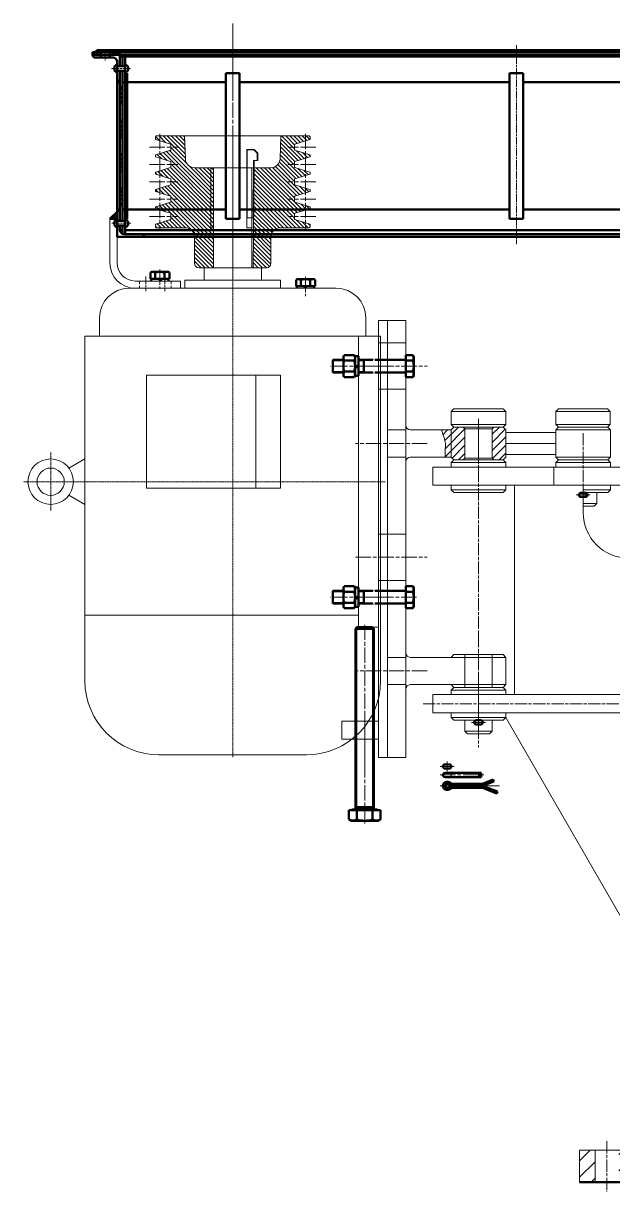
# Model space of a CAD drawing. Header units: millimetres. Extents: x 17368 to 100025, y -24769 to 12950.
# Drawn here: x 52842 to 53490, y -1717 to -434 of the extents above; entities that cross this region are included whole.
import ezdxf

# ---------------------------------------------------------------- set-up
doc = ezdxf.new("R2010")
doc.units = ezdxf.units.MM
doc.header["$LTSCALE"] = 2.8
for name, pattern in [('ACAD_ISO05W100', [36, 24, -3, 0, -3, 0, -3, 0, -3]), ('AM_ISO08W050', [18, 12, -1.5, 3, -1.5]), ('AM_ISO08W050x2', [9, 6, -0.75, 1.5, -0.75]), ('CENTER', [2, 1.25, -0.25, 0.25, -0.25]), ('YSYWPCG_CENTER', [0.7, 0.5, -0.1, 0, -0.1]), ('YSYWPCG_HIDDEN', [0.375, 0.25, -0.125])]:
    doc.linetypes.add(name, pattern=pattern)
doc.layers.get('0').update_dxf_attribs({"lineweight": 50})
for name, color, linetype, lineweight in [('AM_0N', 7, 'Continuous', 50), ('AM_4', 3, 'Continuous', 15), ('AM_4N', 3, 'Continuous', 15), ('AM_7N', 4, 'AM_ISO08W050', 15), ('bhatch', 5, 'Continuous', 15), ('center', 1, 'CENTER', 15), ('dim', 7, 'Continuous', 15), ('YSYWPCG_CENTER', 4, 'YSYWPCG_CENTER', 15), ('YSYWPCG_HIDDEN', 3, 'YSYWPCG_HIDDEN', 15), ('图层1', 7, 'ACAD_ISO05W100', 15), ('图层5', 3, 'Continuous', 15), ('细实线', 5, 'Continuous', 15)]:
    doc.layers.add(name, color=color, linetype=linetype, lineweight=lineweight)

# ---------------------------------------------------------------- blocks, each defined once
blk = doc.blocks.new('A$C11744DDC')
at = {"color": 7}
for start, end in [(66.9261, 113.0739), (246.9261, 293.0739)]:
    blk.add_arc((0, -5.5), 2.5, start, end, dxfattribs=at)
at = {"layer": 'AM_0N', "extrusion": (0, 1, 0)}
for p, q in [((-2.3, -3.2), (2.3, -3.2)), ((-2.3, -7.8), (2.3, -7.8))]:
    blk.add_line(p, q, dxfattribs=at)
at = {"layer": 'AM_0N'}
for centre, start, end in [((-2.3, -5.5), 90, 270), ((2.3, -5.5), 270, 90)]:
    blk.add_arc(centre, 2.3, start, end, dxfattribs=at)
at = {"layer": 'AM_7N', "linetype": 'AM_ISO08W050x2', "extrusion": (0, 1, 0)}
blk.add_line((-7.6, -5.5), (7.6, -5.5), dxfattribs=at)
blk = doc.blocks.new('A$C557F1B5E')
at = {"layer": 'dim'}
h = blk.add_hatch(dxfattribs=at)
h.set_pattern_fill('ANSI31', color=256, scale=4, style=0)
h.set_pattern_definition([(45, (-59998.37, 8038.19), (-8.980256, 8.980256), [])])
h.paths.add_polyline_path([(-365, 0), (-348, 0), (-348, 35), (-365, 35)])
h.paths.add_polyline_path([(-265, 0), (-265, 35), (-322, 35), (-322, 0), (-295.5, 0)])
h.paths.add_polyline_path([(265, 35), (265, 0), (322, 0), (322, 35)])
h.paths.add_polyline_path([(365, 35), (348, 35), (348, 0), (365, 0)])
at = {"color": 7}
for p, q in [((-526, 785.5), (-266, 785.5)), ((-526, 785.5), (-526, 765.5)), ((-506, 790.5), (-503, 793.5)), ((-506, 790.5), (-446, 790.5)), ((-506, 790.5), (-506, 785.5)), ((-503, 793.5), (-449, 793.5)), ((-449, 793.5), (-446, 790.5)), ((-446, 790.5), (-446, 785.5)), ((-393.1, 785.5), (-393.1, 765.5)), ((-391, 790.5), (-388, 793.5)), ((-391, 790.5), (-331, 790.5)), ((-391, 790.5), (-391, 785.5)), ((-388, 793.5), (-334.4, 793.5)), ((-388, 793.5), (-334, 793.5)), ((-334, 793.5), (-331, 790.5)), ((-331, 790.5), (-331, 785.5)), ((-526, 765.5), (-266, 765.5)), ((-506, 765.5), (-506, 760.5)), ((-506, 760.5), (-446, 760.5)), ((-506, 760.5), (-503, 757.5)), ((-503, 757.5), (-449, 757.5)), ((-446, 760.5), (-449, 757.5)), ((-446, 765.5), (-446, 760.5)), ((-436.4, 765.5), (-436.4, 535.5)), ((-361, 765.5), (-361, 735.5)), ((-361, 760.5), (-331, 760.5)), ((-361, 757.5), (-334, 757.5)), ((-334, 757.5), (-331, 760.5)), ((-331, 760.5), (-331, 765.5)), ((-506, 540.5), (-503, 543.5)), ((-506, 540.5), (-446, 540.5)), ((-506, 540.5), (-506, 535.5)), ((-503, 543.5), (-449.4, 543.5)), ((-503, 543.5), (-449, 543.5)), ((-449, 543.5), (-446, 540.5)), ((-446, 540.5), (-446, 535.5)), ((-526, 535.5), (-526, 515.5)), ((-506, 515.5), (-506, 510.5)), ((-446, 515.5), (-446, 510.5)), ((-506, 510.5), (-446, 510.5)), ((-506, 510.5), (-503, 507.5)), ((-503, 507.5), (-449, 507.5)), ((-491, 507.5), (-491, 495.5)), ((-461, 507.5), (-461, 495.5)), ((-446, 510.5), (-449, 507.5)), ((-491, 495.5), (-461, 495.5)), ((-491, 495.5), (-488, 492.5)), ((-488, 492.5), (-464, 492.5)), ((-464, 492.5), (-461, 495.5))]:
    blk.add_line(p, q, dxfattribs=at)
for p, q in [((-526, 535.5), (-226.7, 535.5)), ((-526, 515.5), (-229.5, 515.5)), ((-445.8, 510.5), (-271.5, 207.5)), ((-365, 35), (-365, 0)), ((-365, 35), (365, 35)), ((-348, 35), (-348, 0))]:
    blk.add_line(p, q)
for centre, radius, start, end in [((-311, 735.5), 50, 180, 270), ((-476, 505), 2.5, 66.9261, 113.0739), ((-476, 505), 2.5, 246.9261, 293.0739)]:
    blk.add_arc(centre, radius, start, end, dxfattribs=at)
at = {"layer": 'AM_0N', "extrusion": (0, 1, 0)}
for p, q in [((-478.3, 507.3), (-473.7, 507.3)), ((-478.3, 502.7), (-473.7, 502.7)), ((-365, 0), (365, 0))]:
    blk.add_line(p, q, dxfattribs=at)
at = {"layer": 'AM_0N'}
for centre, start, end in [((-478.3, 505), 90, 270), ((-473.7, 505), 270, 90)]:
    blk.add_arc(centre, 2.3, start, end, dxfattribs=at)
at = {"layer": 'AM_7N', "linetype": 'AM_ISO08W050x2', "lineweight": 18, "ltscale": 0.8}
for p, q in [((-476, 822.8), (-476, 477.5)), ((-361, 822.8), (-361, 735.5)), ((-536.9, 525.5), (-202.5, 525.5)), ((-335, 44.9), (-335, -10.6))]:
    blk.add_line(p, q, dxfattribs=at)
at = {"layer": 'AM_7N', "linetype": 'AM_ISO08W050x2', "extrusion": (0, 1, 0)}
blk.add_line((-483.6, 505), (-468.4, 505), dxfattribs=at)
at = {"layer": 'AM_7N', "linetype": 'AM_ISO08W050x2', "extrusion": (1, 0, 0)}
blk.add_line((-476, 510.3), (-476, 499.7), dxfattribs=at)
at = {"layer": '细实线'}
blk.add_blockref('A$C11744DDC', (-361, 760.5), dxfattribs=at)
blk = doc.blocks.new('A$C42A73AC7')
for p, q in [((-25, 162.5), (-14.9, 179.9)), ((25, 162.5), (14.9, 179.9)), ((-160, 162.5), (218.8, 162.5)), ((-160, 162.5), (-160, -162.5)), ((146.8, 162.5), (146.8, -138)), ((-160, 146.2), (-180, 146.2)), ((-212.5, 113.8), (-212.5, -113.8)), ((7.2, 94.9), (-117.2, 94.9)), ((-117.2, 94.9), (-117.2, -52.5)), ((7.2, -52.5), (7.2, 94.9)), ((300, 81.2), (300, -81.2)), ((-221.5, 52.5), (-221.5, -52.5)), ((-212.5, 52.5), (-221.5, 52.5)), ((-235, 31.5), (-235, -31.5)), ((-221.5, 31.5), (-235, 31.5)), ((-345, 24), (-279, 24)), ((-345, 24), (-345, -21)), ((-235, 21), (-345, 21)), ((-279, 24), (-279, 21)), ((-345, -21), (-235, -21)), ((7.2, -25.4), (-117.2, -25.4)), ((-235, -31.5), (-221.5, -31.5)), ((-221.5, -52.5), (-212.5, -52.5)), ((-117.2, -52.5), (7.2, -52.5)), ((160, -138), (-160, -138)), ((160, -160), (160, -138)), ((-180, -146.2), (-160, -146.2)), ((-160, -160), (160, -160)), ((218.8, -162.5), (-160, -162.5))]:
    blk.add_line(p, q)
for radius in [25, 15]:
    blk.add_circle((0, 200), radius)
for centre, radius, start, end in [((218.8, 81.2), 81.2, 0, 90), ((-180, 113.8), 32.5, 90, 180), ((218.8, -81.2), 81.2, 270, 0), ((-180, -113.8), 32.5, 180, 270)]:
    blk.add_arc(centre, radius, start, end)
at = {"layer": 'YSYWPCG_CENTER'}
for p, q in [((0, -167.5), (0, 230)), ((-32.2, 200), (32.2, 200)), ((-348, 0), (303, 0)), ((-127, -163), (-127, -135)), ((127, -163), (127, -135))]:
    blk.add_line(p, q, dxfattribs=at)
at = {"layer": 'YSYWPCG_HIDDEN', "color": 6, "ltscale": 5}
for p, q in [((-134.5, -160), (-134.5, -138)), ((-119.5, -160), (-119.5, -138)), ((119.5, -160), (119.5, -138)), ((134.5, -160), (134.5, -138))]:
    blk.add_line(p, q, dxfattribs=at)
blk = doc.blocks.new('A$C1BBC2760')
at = {"layer": 'AM_0N', "extrusion": (0, 1, 0)}
for p, q in [((3.6, 10.8), (0, 10.8)), ((0, -10.6), (3.6, -10.6))]:
    blk.add_line(p, q, dxfattribs=at)
at = {"layer": 'AM_0N', "extrusion": (1, 0, 0)}
for p, q in [((0, 10.8), (0, -0.3)), ((3.6, 10.8), (3.6, 0.8)), ((0, -1.8), (0, -10.6)), ((3.6, -0.6), (3.6, -10.6))]:
    blk.add_line(p, q, dxfattribs=at)
at = {"layer": 'AM_0N', "extrusion": (0.309017, -0.951057, 0)}
for p, q in [((3.6, 0.8), (0, -0.3)), ((3.6, -0.6), (0, -1.8))]:
    blk.add_line(p, q, dxfattribs=at)
blk = doc.blocks.new('A$C476D4F87')
at = {"layer": 'AM_0N', "extrusion": (0.866025, -0.5, 0)}
for p, q in [((0.9, 12.1), (0, 10.5)), ((11.9, -12.1), (12.8, -10.5))]:
    blk.add_line(p, q, dxfattribs=at)
at = {"layer": 'AM_0N', "extrusion": (1, 0, 0)}
for p, q in [((0, 10.5), (0, -10.5)), ((12.8, 10.5), (12.8, -10.5))]:
    blk.add_line(p, q, dxfattribs=at)
at = {"layer": 'AM_0N', "extrusion": (0, 1, 0)}
for p, q in [((0.9, 12.1), (11.9, 12.1)), ((0.9, 6.1), (11.9, 6.1)), ((0.9, -6.1), (11.9, -6.1)), ((0.9, -12.1), (11.9, -12.1))]:
    blk.add_line(p, q, dxfattribs=at)
at = {"layer": 'AM_0N', "extrusion": (0.866025, 0.5, 0)}
for p, q in [((11.9, 12.1), (12.8, 10.5)), ((0.9, -12.1), (0, -10.5))]:
    blk.add_line(p, q, dxfattribs=at)
at = {"layer": 'AM_0N'}
for centre, radius, start, end in [((5.4, 9.1), 5.36, 154.4385, 214.4385), ((20, 0), 20, 162.383, 197.617), ((7.4, 9.1), 5.36, 325.5615, 25.5615), ((-7.2, 0), 20, 342.383, 17.617), ((5.4, -9.1), 5.36, 145.5615, 205.5615), ((7.4, -9.1), 5.36, 334.4385, 34.4385)]:
    blk.add_arc(centre, radius, start, end, dxfattribs=at)
blk = doc.blocks.new('A$C2BE16891')
at = {"layer": 'AM_0N', "extrusion": (0.866025, -0.5, 0)}
blk.add_line((-11.2, 17.3), (-12.5, 15), dxfattribs=at)
at = {"layer": 'AM_0N', "extrusion": (1, 0, 0)}
for p, q in [((-12.5, 15), (-12.5, -15)), ((-0.8, 14.1), (-0.8, 17.3)), ((-0.8, -14.1), (-0.8, 14.1)), ((0, 14.1), (0, 10)), ((0, 10), (0, -10)), ((2.5, -10), (2.5, 10)), ((198.5, -10), (198.5, 10)), ((200, -8.5), (200, 8.5)), ((0, -10), (0, -14.1)), ((-0.8, -17.3), (-0.8, -14.1))]:
    blk.add_line(p, q, dxfattribs=at)
at = {"layer": 'AM_0N', "extrusion": (0, 1, 0)}
for p, q in [((-11.2, 17.3), (-0.8, 17.3)), ((-0.8, 14.1), (0, 14.1)), ((-11.2, 8.7), (-0.8, 8.7)), ((2.5, 10), (0, 10)), ((2.5, 10), (198.5, 10)), ((-11.2, -8.7), (-0.8, -8.7)), ((2.5, -10), (0, -10)), ((2.5, -10), (198.5, -10)), ((-11.2, -17.3), (-0.8, -17.3)), ((-0.8, -14.1), (0, -14.1))]:
    blk.add_line(p, q, dxfattribs=at)
at = {"layer": 'AM_0N', "extrusion": (0.707107, 0.707107, 0)}
blk.add_line((198.5, 10), (200, 8.5), dxfattribs=at)
at = {"layer": 'AM_0N', "extrusion": (0.707107, -0.707107, 0)}
blk.add_line((200, -8.5), (198.5, -10), dxfattribs=at)
at = {"layer": 'AM_0N', "extrusion": (0.866025, 0.5, 0)}
blk.add_line((-11.2, -17.3), (-12.5, -15), dxfattribs=at)
at = {"layer": 'AM_0N'}
for centre, radius, start, end in [((-4.8, 13), 7.66, 154.4469, 214.4469), ((16.1, 0), 28.6, 162.3875, 197.6125), ((-4.8, -13), 7.66, 145.5531, 205.5531)]:
    blk.add_arc(centre, radius, start, end, dxfattribs=at)
at = {"layer": 'AM_4N', "extrusion": (-0.522901, -0.852394, 0)}
blk.add_line((2.5, 8.5), (0, 10), dxfattribs=at)
at = {"layer": 'AM_4N', "extrusion": (0, 1, 0)}
for p, q in [((2.5, 8.5), (200, 8.5)), ((2.5, -8.5), (200, -8.5))]:
    blk.add_line(p, q, dxfattribs=at)
at = {"layer": 'AM_4N', "extrusion": (0.522901, -0.852394, 0)}
blk.add_line((2.5, -8.5), (0, -10), dxfattribs=at)
at = {"layer": 'AM_7N', "linetype": 'AM_ISO08W050x2', "extrusion": (0, 1, 0)}
blk.add_line((-15.5, 0), (203, 0), dxfattribs=at)
blk = doc.blocks.new('A$C03D53F48')
at = {"layer": 'bhatch'}
h = blk.add_hatch(dxfattribs=at)
h.set_pattern_fill('ANSI31', color=256, style=0)
h.set_pattern_definition([(45, (-34349.955, 891.43), (-2.24506403, 2.24506403), [])])
h.paths.add_polyline_path([(-139.5, 80), (-140.9, 84.6, 0.329751), (-141.4, 85), (-144, 85), (-145, 84), (-145, 80)])
h.paths.add_polyline_path([(-125.5, 80), (-120.5, 80), (-121.9, 84.6, 0.329751), (-122.4, 85), (-123.6, 85, 0.329751), (-124.1, 84.6)])
h.paths.add_polyline_path([(-106.5, 80), (-101.5, 80), (-102.9, 84.6, 0.329751), (-103.4, 85), (-104.6, 85, 0.329751), (-105.1, 84.6)])
h.paths.add_polyline_path([(-87.5, 80), (-82.5, 80), (-83.9, 84.6, 0.329751), (-84.4, 85), (-85.6, 85, 0.329751), (-86.1, 84.6)])
h.paths.add_polyline_path([(-64.9, 84.6, 0.329751), (-65.4, 85), (-66.6, 85, 0.329751), (-67.1, 84.6), (-68.5, 80), (-63.5, 80)])
h.paths.add_polyline_path([(-44, 80), (-44, 84), (-45, 85), (-47.6, 85, 0.329751), (-48.1, 84.6), (-49.5, 80)])
h.paths.add_polyline_path([(-44, 80), (-49.5, 80), (-53.1, 68.4, -0.329751), (-53.5, 68), (-59.5, 68, -0.329751), (-59.9, 68.4), (-63.5, 80), (-68.5, 80), (-72.1, 68.4, -0.329751), (-72.5, 68), (-78.5, 68, -0.329751), (-78.9, 68.4), (-82.5, 80), (-87.5, 80), (-91.2, 68), (-97.8, 68), (-101.5, 80), (-106.5, 80), (-110.1, 68.4, -0.329751), (-110.5, 68), (-116.5, 68, -0.329751), (-116.9, 68.4), (-120.5, 80), (-125.5, 80), (-129.1, 68.4, -0.329751), (-129.5, 68), (-135.5, 68, -0.329751), (-135.9, 68.4), (-139.5, 80), (-145, 80), (-145, 53), (-119.6, 52, -0.402552), (-110, 42), (-110, 23.4), (0, 22.3), (0, 37, 0.414214), (-5, 42), (-34, 42, -0.414214), (-44, 52)])
h.paths.add_polyline_path([(-110, -21), (-110, -42, -0.402552), (-119.6, -52), (-145, -53), (-145, -80), (-139.5, -80), (-135.9, -68.4, -0.329751), (-135.5, -68), (-129.5, -68, -0.329751), (-129.1, -68.4), (-125.5, -80), (-120.5, -80), (-116.9, -68.4, -0.329751), (-116.5, -68), (-110.5, -68, -0.329751), (-110.1, -68.4), (-106.5, -80), (-101.5, -80), (-97.9, -68.4, -0.329751), (-97.5, -68), (-91.5, -68, -0.329751), (-91.1, -68.4), (-87.5, -80), (-82.5, -80), (-78.9, -68.4, -0.329751), (-78.5, -68), (-72.5, -68, -0.329751), (-72.1, -68.4), (-68.5, -80), (-63.5, -80), (-59.9, -68.4, -0.329751), (-59.5, -68), (-53.5, -68, -0.329751), (-53.1, -68.4), (-49.5, -80), (-44, -80), (-44, -52, -0.414214), (-34, -42), (-5, -42, 0.414214), (0, -37), (0, -21)])
h.paths.add_polyline_path([(-68.5, -80), (-67.1, -84.6, 0.329751), (-66.6, -85), (-65.4, -85, 0.329751), (-64.9, -84.6), (-63.5, -80)])
h.paths.add_polyline_path([(-49.5, -80), (-48.1, -84.6, 0.329751), (-47.6, -85), (-45, -85), (-44, -84), (-44, -80)])
h.paths.add_polyline_path([(-87.5, -80), (-86.1, -84.6, 0.329751), (-85.6, -85), (-84.4, -85, 0.329751), (-83.9, -84.6), (-82.5, -80)])
h.paths.add_polyline_path([(-106.5, -80), (-105.1, -84.6, 0.329751), (-104.6, -85), (-103.4, -85, 0.329751), (-102.9, -84.6), (-101.5, -80)])
h.paths.add_polyline_path([(-124.1, -84.6, 0.329751), (-123.6, -85), (-122.4, -85, 0.329751), (-121.9, -84.6), (-120.5, -80), (-125.5, -80)])
h.paths.add_polyline_path([(-145, -80), (-145, -84), (-144, -85), (-141.4, -85, 0.329751), (-140.9, -84.6), (-139.5, -80)])
for p, q in [((-144, 85), (-145, 84)), ((-145, 84), (-145, -84)), ((-144, 85), (-141.4, 85)), ((-135.9, 68.4), (-140.9, 84.6)), ((-129.1, 68.4), (-124.1, 84.6)), ((-123.6, 85), (-122.4, 85)), ((-116.9, 68.4), (-121.9, 84.6)), ((-110.1, 68.4), (-105.1, 84.6)), ((-104.6, 85), (-103.4, 85)), ((-97.8, 68), (-102.9, 84.6)), ((-91.2, 68), (-86.1, 84.6)), ((-85.6, 85), (-84.4, 85)), ((-78.9, 68.4), (-83.9, 84.6)), ((-72.1, 68.4), (-67.1, 84.6)), ((-66.6, 85), (-65.4, 85)), ((-59.9, 68.4), (-64.9, 84.6)), ((-53.1, 68.4), (-48.1, 84.6)), ((-47.6, 85), (-45, 85)), ((-45, 85), (-44, 84)), ((-44, 84), (-44, 52)), ((-135.5, 68), (-129.5, 68)), ((-116.5, 68), (-110.5, 68)), ((-97.8, 68), (-91.2, 68)), ((-78.5, 68), (-72.5, 68)), ((-59.5, 68), (-53.5, 68)), ((-119.6, 52), (-145, 53)), ((-110, 42), (-110, -42)), ((-34, 42), (-5, 42)), ((0, 37), (0, -37)), ((0, 22.3), (-110, 23.4)), ((-110, 21), (0, 21)), ((-110, -21), (0, -21)), ((-34, -42), (-5, -42)), ((-119.6, -52), (-145, -53)), ((-44, -52), (-44, -84)), ((-135.9, -68.4), (-140.9, -84.6)), ((-135.5, -68), (-129.5, -68)), ((-129.1, -68.4), (-124.1, -84.6)), ((-116.9, -68.4), (-121.9, -84.6)), ((-116.5, -68), (-110.5, -68)), ((-110.1, -68.4), (-105.1, -84.6)), ((-97.9, -68.4), (-102.9, -84.6)), ((-97.5, -68), (-91.5, -68)), ((-91.1, -68.4), (-86.1, -84.6)), ((-78.9, -68.4), (-83.9, -84.6)), ((-78.5, -68), (-72.5, -68)), ((-72.1, -68.4), (-67.1, -84.6)), ((-59.9, -68.4), (-64.9, -84.6)), ((-59.5, -68), (-53.5, -68)), ((-53.1, -68.4), (-48.1, -84.6)), ((-145, -84), (-144, -85)), ((-144, -85), (-141.4, -85)), ((-123.6, -85), (-122.4, -85)), ((-104.6, -85), (-103.4, -85)), ((-85.6, -85), (-84.4, -85)), ((-66.6, -85), (-65.4, -85)), ((-47.6, -85), (-45, -85)), ((-44, -84), (-45, -85))]:
    blk.add_line(p, q)
for centre, radius, start, end in [((-141.4, 84.5), 0.5, 17, 90), ((-123.6, 84.5), 0.5, 90, 163), ((-122.4, 84.5), 0.5, 17, 90), ((-104.6, 84.5), 0.5, 90, 163), ((-103.4, 84.5), 0.5, 17, 90), ((-85.6, 84.5), 0.5, 90, 163), ((-84.4, 84.5), 0.5, 17, 90), ((-66.6, 84.5), 0.5, 90, 163), ((-65.4, 84.5), 0.5, 17, 90), ((-47.6, 84.5), 0.5, 90, 163), ((-135.5, 68.5), 0.5, 197, 270), ((-129.5, 68.5), 0.5, 270, 343), ((-116.5, 68.5), 0.5, 197, 270), ((-110.5, 68.5), 0.5, 270, 343), ((-78.5, 68.5), 0.5, 197, 270), ((-72.5, 68.5), 0.5, 270, 343), ((-59.5, 68.5), 0.5, 197, 270), ((-53.5, 68.5), 0.5, 270, 343), ((-120, 42), 10, 0, 87.7094), ((-34, 52), 10, 180, 270), ((-5, 37), 5, 0, 90), ((-5, -37), 5, 270, 0), ((-120, -42), 10, 272.2906, 0), ((-34, -52), 10, 90, 180), ((-135.5, -68.5), 0.5, 90, 163), ((-129.5, -68.5), 0.5, 17, 90), ((-116.5, -68.5), 0.5, 90, 163), ((-110.5, -68.5), 0.5, 17, 90), ((-97.5, -68.5), 0.5, 90, 163), ((-91.5, -68.5), 0.5, 17, 90), ((-78.5, -68.5), 0.5, 90, 163), ((-72.5, -68.5), 0.5, 17, 90), ((-59.5, -68.5), 0.5, 90, 163), ((-53.5, -68.5), 0.5, 17, 90), ((-141.4, -84.5), 0.5, 270, 343), ((-123.6, -84.5), 0.5, 197, 270), ((-122.4, -84.5), 0.5, 270, 343), ((-104.6, -84.5), 0.5, 197, 270), ((-103.4, -84.5), 0.5, 270, 343), ((-85.6, -84.5), 0.5, 197, 270), ((-84.4, -84.5), 0.5, 270, 343), ((-66.6, -84.5), 0.5, 197, 270), ((-65.4, -84.5), 0.5, 270, 343), ((-47.6, -84.5), 0.5, 197, 270)]:
    blk.add_arc(centre, radius, start, end)
at = {"layer": 'AM_7N', "linetype": 'AM_ISO08W050x2'}
for p, q in [((-132.5, 91.3), (-132.5, 60.4)), ((-113.5, 91.3), (-113.5, 60.4)), ((-94.5, 91.3), (-94.5, 60.4)), ((-75.5, 91.3), (-75.5, 60.4)), ((-56.5, 91.3), (-56.5, 60.4)), ((-147.1, 80), (-41.9, 80)), ((-154.3, 0), (10.6, 0)), ((-132.5, -91.3), (-132.5, -60.4)), ((-113.5, -91.3), (-113.5, -60.4)), ((-94.5, -91.3), (-94.5, -60.4)), ((-75.5, -91.3), (-75.5, -60.4)), ((-56.5, -91.3), (-56.5, -60.4)), ((-147.1, -80), (-41.9, -80))]:
    blk.add_line(p, q, dxfattribs=at)
blk = doc.blocks.new('A$C35DC6360')
for p, q in [((-8, 20), (-8, -55)), ((-8, 20), (0, 20)), ((-8, 20), (-7.5, 19.5)), ((-7.5, 19.5), (-0.2, 19.5)), ((-7.5, 19.5), (-7.5, -55)), ((0, 20), (-0.2, 19.5)), ((-0.2, 19.5), (3.5, 15.8)), ((0, 20), (4, 16)), ((4, 16), (3.5, 15.8)), ((3.5, 15.8), (3.5, 8)), ((4, 16), (4, 8)), ((-1.1, -55), (-0.4, 8)), ((-0.5, -55), (0.1, 8)), ((-0.4, 8), (4, 8)), ((-8, -55), (-0.5, -55))]:
    blk.add_line(p, q)
at = {"layer": 'center'}
blk.add_line((-8, 0), (0, 0), dxfattribs=at)
blk = doc.blocks.new('A$C74EA4FF0')
at = {"layer": '细实线'}
h = blk.add_hatch(dxfattribs=at)
h.set_pattern_fill('ANSI31', color=256, scale=0.5, style=0)
h.set_pattern_definition([(45, (-44439.6195, 15190.369), (-1.122532015, 1.122532015), [])])
h.paths.add_polyline_path([(-154, 3), (-154, 0), (-145, 0), (-145, 3)])
h.paths.add_polyline_path([(-124, 0), (-124, 3), (-135, 3), (-135, 0)])
h = blk.add_hatch(dxfattribs=at)
h.set_pattern_fill('ANSI37', color=256, scale=0.2, style=0)
h.set_pattern_definition([(45, (-44439.61954, 15190.369), (-0.449012806, 0.449012806), []), (135, (-44439.61954, 15190.369), (-0.449012806, -0.449012806), [])])
h.paths.add_polyline_path([(-149.1, 5), (-151.6, 3), (-149.1, 3)])
h = blk.add_hatch(dxfattribs=at)
h.set_pattern_fill('ANSI37', color=256, scale=5, style=0)
h.set_pattern_definition([(45, (-44439.62, 15190.369), (-11.22532, 11.22532), []), (135, (-44439.62, 15190.369), (-11.22532, -11.22532), [])])
h.paths.add_polyline_path([(-145, 5), (-149.1, 5), (-149.1, 3), (-145, 3)])
h.paths.add_polyline_path([(0, 5), (-127, 5), (-135, 5), (-135, 3), (-124, 3), (-84, 3), (0, 3)])
h.paths.add_polyline_path([(746, 5), (0, 5), (0, 3), (746, 3)])
h.paths.add_polyline_path([(1130.1, 5), (1126, 5), (1126, 3), (1130.1, 3)])
h.paths.add_polyline_path([(1116, 5), (746, 5), (746, 3), (1108, 3), (1116, 3)])
at = {"layer": 'AM_0N', "extrusion": (0, -1, 0)}
for p, q in [((-154, 3), (-124, 3)), ((1135, 0), (-154, 0)), ((-149.1, 5), (-124, 5))]:
    blk.add_line(p, q, dxfattribs=at)
at = {"layer": 'AM_0N'}
for p, q in [((-154, 3), (-154, 0)), ((-149.1, 5), (-151.6, 3)), ((-149.1, 5), (-149.1, 3)), ((-145, 5), (-145, 0)), ((-135, 5), (-135, 0)), ((1130.1, 5), (-127, 5)), ((1108, 3), (-127, 3)), ((-84, 3), (-127, 3))]:
    blk.add_line(p, q, dxfattribs=at)
at = {"layer": 'AM_0N', "extrusion": (-1, 0, 0)}
blk.add_line((-124, 3), (-124, 0), dxfattribs=at)
at = {"layer": 'AM_7N', "linetype": 'AM_ISO08W050x2'}
blk.add_line((0, -48.4), (0, 34.6), dxfattribs=at)
at = {"layer": 'AM_7N', "linetype": 'AM_ISO08W050x2', "ltscale": 0.5}
blk.add_line((-140, 6.2), (-140, -3.6), dxfattribs=at)
blk = doc.blocks.new('A$C58027ED4')
at = {"layer": '细实线'}
h = blk.add_hatch(dxfattribs=at)
h.set_pattern_fill('ANSI37', color=256, style=0)
h.set_pattern_definition([(45, (-44439.6195, 13770.3734), (-2.24506403, 2.24506403), []), (135, (-44439.6195, 13770.3734), (-2.24506403, -2.24506403), [])])
h.paths.add_polyline_path([(-124, -53.6), (-121, -53.6), (-121, -35), (-124, -35)])
h.paths.add_polyline_path([(-124, -90.7), (-121, -90.7), (-121, -72.1), (-124, -72.1)])
h.paths.add_polyline_path([(-121, -109.3), (-124, -109.3), (-124, -127.9), (-121, -127.9)])
h.paths.add_polyline_path([(-124, -165), (-121, -165), (-121, -146.4), (-124, -146.4)])
h = blk.add_hatch(dxfattribs=at)
h.set_pattern_fill('ANSI37', color=256, scale=0.5, style=0)
h.set_pattern_definition([(45, (-44439.6195, 13770.3734), (-1.122532015, 1.122532015), []), (135, (-44439.6195, 13770.3734), (-1.122532015, -1.122532015), [])])
h.paths.add_polyline_path([(-127, -180), (-127, -172.6), (-135, -180)])
at = {"color": 7}
for p, q in [((-127, -165), (-127, -176)), ((-135, -180), (-135, -228.5)), ((-127, -184), (-127, -228.5)), ((-57.5, -248.5), (-107, -248.5)), ((-107, -256.5), (-57.5, -256.5)), ((-57.5, -256.5), (-57.5, -248.5))]:
    blk.add_line(p, q, dxfattribs=at)
for radius in [28, 20]:
    blk.add_arc((-107, -228.5), radius, 180, 270, dxfattribs=at)
at = {"layer": 'AM_0N', "extrusion": (0, -1, 0)}
for p, q in [((-154, 0), (-124, 0)), ((-131.5, -3), (-151, -3))]:
    blk.add_line(p, q, dxfattribs=at)
at = {"layer": 'AM_0N'}
for p, q in [((-135, 0), (-135, -3)), ((1108, 0), (-127, 0)), ((-84, 0), (-127, 0)), ((-124, 0), (-124, -12.5)), ((-145, 0), (-145, -3)), ((-124, -2), (1105, -2)), ((-121, -2), (-121, -12.5)), ((-118, -2), (-118, -197)), ((-124, -17.5), (-124, -173)), ((-121, -17.5), (-121, -182.5)), ((-116, -20), (-118, -20)), ((-116, -20), (-116, -180)), ((-7.5, -20), (-7.5, -180)), ((7.5, -20), (-7.5, -20)), ((7.5, -20), (7.5, -180)), ((304.2, -20), (304.2, -180)), ((319.2, -20), (304.2, -20)), ((319.2, -20), (319.2, -180)), ((-127, -27), (-127, -170.5)), ((-124, -30), (-127, -30)), ((-124, -35), (-121, -35)), ((-118, -30), (-121, -30)), ((-7.5, -30), (-116, -30)), ((304.2, -30), (7.5, -30)), ((738.5, -30), (319.2, -30)), ((-124, -53.6), (-121, -53.6)), ((-124, -72.1), (-121, -72.1)), ((-124, -90.7), (-121, -90.7)), ((-124, -109.3), (-121, -109.3)), ((-124, -127.9), (-121, -127.9)), ((-124, -146.4), (-121, -146.4)), ((-124, -165), (-121, -165)), ((-135, -180), (-127, -172.6)), ((-124, -170), (-127, -170)), ((-118, -170), (-121, -170)), ((-7.5, -170), (-116, -170)), ((304.2, -170), (7.5, -170)), ((738.5, -170), (319.2, -170)), ((-127, -180), (-135, -180)), ((-124, -192.5), (-121, -192.5)), ((-121, -187.5), (-121, -196.7)), ((-116, -180), (-118, -180)), ((-118, -192.5), (319.2, -192.5)), ((7.5, -180), (-7.5, -180)), ((319.2, -180), (304.2, -180)), ((319.2, -192.5), (1099, -192.5)), ((1108, -200), (-127, -200)), ((1100.5, -197), (-119.5, -197))]:
    blk.add_line(p, q, dxfattribs=at)
at = {"layer": 'AM_0N', "extrusion": (-1, 0, 0)}
for p, q in [((-124, 0), (-124, -12.5)), ((-127, -27), (-127, -7.5)), ((-124, -17.5), (-124, -30)), ((-127, -180.5), (-127, -182.5)), ((-127, -182.5), (-127, -187.5)), ((-127, -187.5), (-127, -189.5)), ((-118, -180.5), (-118, -182.5)), ((-118, -182.5), (-118, -187.5)), ((-118, -187.5), (-118, -189.5))]:
    blk.add_line(p, q, dxfattribs=at)
at = {"layer": 'AM_0N', "extrusion": (1, 0, 0)}
for p, q in [((-127, -10.5), (-127, -12.5)), ((-127, -12.5), (-127, -17.5)), ((-118, -10.5), (-118, -12.5)), ((-118, -12.5), (-118, -17.5)), ((-127, -17.5), (-127, -19.5)), ((-118, -17.5), (-118, -19.5)), ((-127, -200), (-127, -170)), ((-124, -173), (-124, -182.5)), ((-124, -187.5), (-124, -192.5))]:
    blk.add_line(p, q, dxfattribs=at)
at = {"layer": 'AM_0N', "extrusion": (0, 1, 0)}
for p, q in [((-118, -12.5), (-127, -12.5)), ((-118, -17.5), (-127, -17.5)), ((-127, -182.5), (-118, -182.5)), ((-127, -187.5), (-118, -187.5)), ((-97, -200), (-127, -200)), ((-119.5, -197), (-100, -197))]:
    blk.add_line(p, q, dxfattribs=at)
at = {"layer": 'AM_0N'}
for centre, radius, start, end in [((-151, 0), 3, 180, 270), ((-131.5, -7.5), 4.5, 0, 90), ((-125.4, -15), 4.83, 109.7035, 250.2965), ((-119.6, -15), 4.83, 289.7035, 70.2965), ((-124, -27), 3, 180, 270), ((-127, -173), 3, 0, 90), ((-125.4, -185), 4.83, 109.7035, 250.2965), ((-119.5, -192.5), 4.5, 180, 270), ((-119.6, -185), 4.83, 289.7035, 70.2965), ((-100, -200), 3, 0, 90)]:
    blk.add_arc(centre, radius, start, end, dxfattribs=at)
at = {"layer": 'AM_4N', "linetype": 'YSYWPCG_HIDDEN', "ltscale": 5}
for p, q in [((-102.5, -248.5), (-102.5, -256.5)), ((-67.5, -248.5), (-67.5, -256.5))]:
    blk.add_line(p, q, dxfattribs=at)
at = {"layer": 'AM_7N', "linetype": 'AM_ISO08W050x2'}
blk.add_line((0, -245.7), (0, 31.6), dxfattribs=at)
at = {"layer": 'AM_7N', "linetype": 'AM_ISO08W050x2', "ltscale": 0.5}
for p, q in [((-140, 3.2), (-140, -6.6)), ((311.7, 10.8), (311.7, -207.9)), ((0, -8.6), (0, -21.6)), ((0, -178.6), (0, -191.6)), ((-95.5, -243.6), (-95.5, -259.6)), ((-74.5, -243.6), (-74.5, -259.6))]:
    blk.add_line(p, q, dxfattribs=at)
at = {"layer": 'AM_7N', "linetype": 'AM_ISO08W050x2', "ltscale": 0.5, "extrusion": (0, 1, 0)}
for p, q in [((-133.2, -15), (-111.8, -15)), ((-111.8, -185), (-133.2, -185))]:
    blk.add_line(p, q, dxfattribs=at)
blk = doc.blocks.new('A$C383925A4')
at = {"layer": '图层5', "ltscale": 40}
h = blk.add_hatch(dxfattribs=at)
h.set_pattern_fill('ANSI31', scale=2, style=0)
h.set_pattern_definition([(45, (-48354.1855, 766.289), (-4.4901281, 4.4901281), [])])
edge = h.paths.add_edge_path()
edge.add_line((130, -70), (119.2, -70))
edge.add_spline(control_points=[(119.2, -70), (120.4, -73.2), (122.6, -79.3), (124.2, -86.6), (123.2, -93.7), (123.3, -99.1), (123.3, -100)], knot_values=[25.536264, 25.536264, 25.536264, 25.536264, 31.899939, 38.361091, 50.677529, 53.119094, 53.119094, 53.119094, 53.119094], degree=3, periodic=0)
edge.add_line((123.3, -100), (130, -100))
edge.add_line((130, -100), (133, -103))
edge.add_line((133, -103), (143, -103))
edge.add_line((143, -103), (145, -101))
edge.add_line((145, -101), (145, -69))
edge.add_line((145, -69), (143, -67))
edge.add_line((143, -67), (133, -67))
edge.add_line((133, -67), (130, -70))
h.paths.add_polyline_path([(190, -70), (187, -67), (177, -67), (175, -69), (175, -101), (177, -103), (187, -103), (190, -100)])
at = {"color": 7, "ltscale": 40}
for p, q in [((50, -430), (50, 50)), ((50, 50), (80, 50)), ((60, 50), (60, -430)), ((80, 50), (80, -65)), ((80, -65), (80, -105)), ((85, -70), (130, -70)), ((130, -70), (133, -67)), ((133, -67), (187, -67)), ((143, -67), (145, -69)), ((145, -69), (145, -101)), ((145, -69), (175, -69)), ((175, -69), (177, -67)), ((175, -69), (175, -101)), ((187, -67), (190, -70)), ((190, -70), (190, -100)), ((85, -100), (130, -100)), ((130, -100), (133, -103)), ((143, -103), (145, -101)), ((145, -101), (175, -101)), ((175, -101), (177, -103)), ((190, -100), (187, -103)), ((80, -105), (80, -315)), ((133, -103), (187, -103)), ((80, -315), (80, -355)), ((85, -320), (190, -320)), ((133, -317), (130, -320)), ((133, -317), (187, -317)), ((187, -317), (190, -320)), ((190, -320), (190, -350)), ((80, -355), (80, -430)), ((85, -350), (190, -350)), ((130, -350), (133, -353)), ((133, -353), (186.6, -353)), ((133, -353), (187, -353)), ((187, -353), (190, -350)), ((10, -390), (50, -390)), ((10, -410), (10, -390)), ((26, -410), (26, -390)), ((44, -410), (44, -390)), ((10, -410), (50, -410)), ((50, -430), (80, -430))]:
    blk.add_line(p, q, dxfattribs=at)
for centre, start, end in [((85, -65), 180, 270), ((85, -105), 90, 180), ((85, -315), 180, 270), ((85, -355), 90, 180)]:
    blk.add_arc(centre, 5, start, end, dxfattribs=at)
at = {"layer": 'AM_4N'}
for p, q in [((80, 25.5), (50, 25.5)), ((80, -25.5), (50, -25.5)), ((80, -70), (60, -70)), ((80, -100), (60, -100)), ((80, -184.5), (50, -184.5)), ((80, -235.5), (50, -235.5)), ((80, -320), (60, -320)), ((145, -317), (145, -353)), ((175, -317), (175, -353)), ((80, -350), (60, -350))]:
    blk.add_line(p, q, dxfattribs=at)
at = {"layer": 'AM_7N', "linetype": 'AM_ISO08W050x2'}
for p, q in [((25, 0), (103.5, 0)), ((160, -57.9), (160, -114.4)), ((103.5, -85), (25, -85)), ((25, -210), (103.5, -210)), ((160, -292), (160, -378)), ((103.5, -335), (25, -335)), ((35, -442.5), (35, -380.9))]:
    blk.add_line(p, q, dxfattribs=at)
at = {"layer": '图层5', "color": 7, "ltscale": 40}
for p, q in [((25, -410), (25, -390)), ((45, -410), (45, -390))]:
    blk.add_line(p, q, dxfattribs=at)
blk.add_open_spline([(119.2, -70), (120.4, -73.2), (122.6, -79.3), (124.2, -86.6), (123.2, -93.7), (123.3, -99.1), (123.3, -100)], degree=3, knots=[25.536264, 25.536264, 25.536264, 25.536264, 31.899939, 38.361091, 50.677529, 53.119094, 53.119094, 53.119094, 53.119094], dxfattribs=at)
blk = doc.blocks.new('A$C4BC31632')
at = {"color": 7}
for p, q in [((-27, 56), (-30, 53)), ((-30, 53), (30, 53)), ((-30, 53), (-30, 39)), ((-27, 56), (27, 56)), ((27, 56), (30, 53)), ((30, 53), (30, 39)), ((87.8, 56), (84.8, 53)), ((84.8, 53), (144.8, 53)), ((84.8, 53), (84.8, 39)), ((87.8, 56), (141.8, 56)), ((141.8, 56), (144.8, 53)), ((144.8, 53), (144.8, 39)), ((-30, 39), (30, 39)), ((-30, 39), (-27, 36)), ((30, 39), (27, 36)), ((84.8, 39), (144.8, 39)), ((84.8, 39), (87.8, 36)), ((144.8, 39), (141.8, 36)), ((-30, 33), (-27, 36)), ((-30, 33), (-30, 3)), ((-27, 36), (26.6, 36)), ((30, 30), (85, 30)), ((85, 33), (88, 36)), ((85, 33), (85, 3)), ((85, 33), (145, 33)), ((87.8, 36), (141.4, 36)), ((88, 36), (141.8, 36)), ((142, 36), (145, 33)), ((145, 33), (145, 3)), ((-30, 3), (-27, 0)), ((-27, 0), (26.6, 0)), ((-27, 0), (26.6, 0)), ((30, 6), (85, 6)), ((85, 3), (145, 3)), ((85, 3), (88, 0)), ((88, 0), (141.6, 0)), ((88, 0), (142, 0)), ((145, 3), (142, 0)), ((130, -48), (130, -36)), ((115, -48), (130, -48)), ((115, -51), (127, -51)), ((127, -51), (130, -48)), ((-15, -286), (-15, -298)), ((15, -286), (15, -298)), ((-15, -298), (15, -298)), ((-15, -298), (-12, -301)), ((-12, -301), (12, -301)), ((12, -301), (15, -298))]:
    blk.add_line(p, q, dxfattribs=at)
blk.add_arc((115, -38.5), 2.5, 270, 90, dxfattribs=at)
at = {"layer": 'AM_0N', "extrusion": (0.5, -0.866025, 0)}
for p, q in [((-360.4, 205.7), (-359, 206.5)), ((-200.4, 197.7), (-199, 198.5))]:
    blk.add_line(p, q, dxfattribs=at)
at = {"layer": 'AM_0N', "extrusion": (-1, 9.09556e-13, 0)}
for p, q in [((-360.4, 205.7), (-360.4, 199)), ((-355.2, 205.7), (-355.2, 199)), ((-344.8, 205.7), (-344.8, 199)), ((-339.6, 205.7), (-339.6, 199)), ((-359.6, 196.5), (-359.6, 199)), ((-340.4, 199), (-340.4, 196.5))]:
    blk.add_line(p, q, dxfattribs=at)
at = {"layer": 'AM_0N', "extrusion": (-9.09556e-13, -1, 0)}
for p, q in [((-359, 206.5), (-341, 206.5)), ((-356, 199), (-360.4, 199)), ((-359.6, 199), (-349.7, 199)), ((-356, 199), (-344, 199)), ((-344, 199), (-356, 199)), ((-348.7, 199), (-340.4, 199)), ((-339.6, 199), (-344, 199))]:
    blk.add_line(p, q, dxfattribs=at)
at = {"layer": 'AM_0N', "extrusion": (-0.5, -0.866025, 0)}
for p, q in [((-339.6, 205.7), (-341, 206.5)), ((-179.6, 197.7), (-181, 198.5))]:
    blk.add_line(p, q, dxfattribs=at)
at = {"layer": 'AM_0N', "extrusion": (0.951057, -0.309017, 0)}
for p, q in [((-350.5, 196.5), (-349.7, 199)), ((-349.5, 196.5), (-348.7, 199))]:
    blk.add_line(p, q, dxfattribs=at)
at = {"layer": 'AM_0N', "extrusion": (1, -1.68364e-13, 0)}
for p, q in [((-200.4, 197.7), (-200.4, 191)), ((-195.2, 197.7), (-195.2, 191)), ((-184.8, 197.7), (-184.8, 191)), ((-179.6, 197.7), (-179.6, 191)), ((-199.6, 191), (-199.6, 188.5)), ((-180.4, 188.5), (-180.4, 191))]:
    blk.add_line(p, q, dxfattribs=at)
at = {"layer": 'AM_0N', "extrusion": (-1.68364e-13, -1, 0)}
for p, q in [((-181, 198.5), (-199, 198.5)), ((-200.4, 191), (-196, 191)), ((-191.3, 191), (-199.6, 191)), ((-184, 191), (-196, 191)), ((-196, 191), (-184, 191)), ((-180.4, 191), (-190.3, 191)), ((-184, 191), (-179.6, 191))]:
    blk.add_line(p, q, dxfattribs=at)
at = {"layer": 'AM_0N', "extrusion": (-0.951057, -0.309017, 0)}
for p, q in [((-190.5, 188.5), (-191.3, 191)), ((-189.5, 188.5), (-190.3, 191))]:
    blk.add_line(p, q, dxfattribs=at)
at = {"layer": 'AM_0N'}
for p, q in [((-160, 110), (-160, 96)), ((-160, -144), (-160, -158)), ((16.8, -353.4), (16, -351.4)), ((20.8, -364.5), (20, -366.5))]:
    blk.add_line(p, q, dxfattribs=at)
at = {"layer": 'AM_0N', "extrusion": (-1.22461e-16, -1, 0)}
for p, q in [((-148.4, 110), (-160, 110)), ((-116, 110), (-132, 110)), ((-126, 110), (-124, 110)), ((-80, 110), (-114, 110)), ((-72.1, 115.1), (-80, 115.1)), ((-72.1, 109.1), (-80, 109.1)), ((-148.4, 96), (-160, 96)), ((-116, 96), (-132, 96)), ((-126, 96), (-124, 96)), ((-80, 96), (-114, 96)), ((-72.1, 96.9), (-80, 96.9)), ((-72.1, 90.9), (-80, 90.9)), ((-72.1, -138.9), (-80, -138.9)), ((-148.4, -144), (-160, -144)), ((-116, -144), (-132, -144)), ((-126, -144), (-124, -144)), ((-80, -144), (-114, -144)), ((-72.1, -144.9), (-80, -144.9)), ((-148.4, -158), (-160, -158)), ((-116, -158), (-132, -158)), ((-126, -158), (-124, -158)), ((-80, -158), (-114, -158)), ((-72.1, -157.1), (-80, -157.1)), ((-72.1, -163.1), (-80, -163.1))]:
    blk.add_line(p, q, dxfattribs=at)
at = {"layer": 'AM_0N', "extrusion": (-1, 1.22461e-16, 0)}
for p, q in [((-126, 110), (-126, 96)), ((-80, 115.1), (-80, 110)), ((-80, 96), (-80, 110)), ((-80, 110), (-80, 96)), ((-71.2, 92.5), (-71.2, 113.5)), ((-80, 96), (-80, 90.9)), ((-80, -138.9), (-80, -144)), ((-71.2, -161.5), (-71.2, -140.5)), ((-126, -144), (-126, -158)), ((-80, -158), (-80, -144)), ((-80, -144), (-80, -158)), ((-80, -158), (-80, -163.1))]:
    blk.add_line(p, q, dxfattribs=at)
at = {"layer": 'AM_0N', "extrusion": (-0.866025, -0.5, 0)}
for p, q in [((-72.1, 115.1), (-71.2, 113.5)), ((-72.1, -138.9), (-71.2, -140.5))]:
    blk.add_line(p, q, dxfattribs=at)
at = {"layer": 'AM_0N', "extrusion": (-0.866025, 0.5, 0)}
for p, q in [((-72.1, 90.9), (-71.2, 92.5)), ((-72.1, -163.1), (-71.2, -161.5))]:
    blk.add_line(p, q, dxfattribs=at)
at = {"layer": 'AM_0N', "extrusion": (0, 1, 0)}
for p, q in [((-2.3, -286.2), (2.3, -286.2)), ((-2.3, -290.8), (2.3, -290.8)), ((-36.7, -334.6), (-32.1, -334.6)), ((-36.7, -339.2), (-32.1, -339.2)), ((-36.7, -343.9), (3, -343.9)), ((-36.7, -348.5), (3, -348.5)), ((-29, -355.9), (4.4, -355.9)), ((-29, -358.2), (4.4, -358.2)), ((-29, -360.5), (4.4, -360.5))]:
    blk.add_line(p, q, dxfattribs=at)
at = {"layer": 'AM_0N', "extrusion": (1, 0, 0)}
blk.add_line((3, -348.5), (3, -343.9), dxfattribs=at)
at = {"layer": 'AM_0N', "extrusion": (0.425926, 0.904758, 0)}
blk.add_line((-29, -358.2), (-33.4, -356.1), dxfattribs=at)
at = {"layer": 'AM_0N', "extrusion": (-0.425926, 0.904758, 0)}
blk.add_line((-29, -358.2), (-33.4, -360.3), dxfattribs=at)
at = {"layer": 'AM_0N', "extrusion": (0.477656, 0.878547, 0)}
blk.add_line((-29, -355.9), (-32.2, -354.1), dxfattribs=at)
at = {"layer": 'AM_0N', "extrusion": (-0.357761, 0.933813, 0)}
blk.add_line((16, -351.4), (4.4, -355.9), dxfattribs=at)
at = {"layer": 'AM_0N', "extrusion": (0.357761, -0.933813, 0)}
blk.add_line((16.8, -353.4), (4.4, -358.2), dxfattribs=at)
at = {"layer": 'AM_0N', "extrusion": (-0.357761, -0.933813, 0)}
blk.add_line((20.8, -364.5), (4.4, -358.2), dxfattribs=at)
at = {"layer": 'AM_0N', "extrusion": (-0.477656, 0.878547, 0)}
blk.add_line((-29, -360.5), (-32.2, -362.2), dxfattribs=at)
at = {"layer": 'AM_0N', "extrusion": (0.357761, 0.933813, 0)}
blk.add_line((20, -366.5), (4.4, -360.5), dxfattribs=at)
at = {"layer": 'AM_0N'}
for centre, radius, start, end in [((-357.8, 201.9), 4.59, 55.5531, 115.5531), ((-350, 189.3), 17.2, 72.3875, 107.6125), ((-342.2, 201.9), 4.59, 64.4469, 124.4469), ((-197.8, 193.9), 4.59, 55.5531, 115.5531), ((-190, 181.3), 17.2, 72.3875, 107.6125), ((-182.2, 193.9), 4.59, 64.4469, 124.4469), ((-76.6, 112.1), 5.36, 325.5531, 25.5531), ((-91.2, 103), 20, 342.3875, 17.6125), ((-76.6, 93.9), 5.36, 334.4469, 34.4469), ((-76.6, -141.9), 5.36, 325.5531, 25.5531), ((-91.2, -151), 20, 342.3875, 17.6125), ((-76.6, -160.1), 5.36, 334.4469, 34.4469), ((-2.3, -288.5), 2.3, 90, 270), ((2.3, -288.5), 2.3, 270, 90), ((-36.7, -336.9), 2.3, 90, 270), ((-36.7, -346.2), 2.3, 90, 270), ((-32.1, -336.9), 2.3, 270, 90), ((3, -346.2), 2.3, 90, 270), ((-34.4, -358.2), 4.6, 61.4676, 298.5324), ((-34.4, -358.2), 2.3, 64.7907, 295.2093)]:
    blk.add_arc(centre, radius, start, end, dxfattribs=at)
at = {"layer": 'AM_4'}
blk.add_arc((-32.1, -346.2), 2.3, 306.8699, 53.1301, dxfattribs=at)
at = {"layer": 'AM_4N'}
for p, q in [((-148.4, 108.8), (-160, 108.8)), ((-126, 108.8), (-132, 108.8)), ((-126, 108.8), (-124, 110)), ((-148.4, 97.2), (-160, 97.2)), ((-126, 97.2), (-132, 97.2)), ((-126, 97.2), (-124, 96)), ((-148.4, -145.2), (-160, -145.2)), ((-126, -145.2), (-132, -145.2)), ((-126, -145.2), (-124, -144)), ((-148.4, -156.8), (-160, -156.8)), ((-126, -156.8), (-132, -156.8)), ((-126, -156.8), (-124, -158))]:
    blk.add_line(p, q, dxfattribs=at)
at = {"layer": 'AM_7N', "linetype": 'AM_ISO08W050x2', "extrusion": (-1, 9.09556e-13, 0)}
blk.add_line((-350, 209.2), (-350, 188), dxfattribs=at)
at = {"layer": 'AM_7N', "linetype": 'AM_ISO08W050x2', "extrusion": (1, -1.68364e-13, 0)}
blk.add_line((-190, 201.2), (-190, 180), dxfattribs=at)
at = {"layer": 'AM_7N', "linetype": 'AM_ISO08W050x2', "extrusion": (-1.22461e-16, -1, 0)}
for p, q in [((-68.2, 103), (-163.1, 103)), ((-68.2, -151), (-163.1, -151))]:
    blk.add_line(p, q, dxfattribs=at)
at = {"layer": 'AM_7N', "linetype": 'AM_ISO08W050x2', "extrusion": (0, 1, 0)}
for p, q in [((-7.6, -288.5), (7.6, -288.5)), ((-42, -336.9), (-26.8, -336.9)), ((-42, -346.2), (6, -346.2)), ((-42, -358.2), (23, -358.2))]:
    blk.add_line(p, q, dxfattribs=at)
at = {"layer": 'AM_7N', "linetype": 'AM_ISO08W050x2', "extrusion": (1, 0, 0)}
for p, q in [((0, -283.2), (0, -293.8)), ((-34.4, -331.6), (-34.4, -342.2))]:
    blk.add_line(p, q, dxfattribs=at)
at = {"layer": 'bhatch'}
for p, q in [((-254.6, 266), (-254.6, 255)), ((-254.6, 255), (-249, 255)), ((-322.5, 193.5), (-322.5, 188.5))]:
    blk.add_line(p, q, dxfattribs=at)
at = {"layer": '图层1', "color": 7}
blk.add_line((29.6, 18), (85, 18), dxfattribs=at)
at = {"layer": 'bhatch'}
for name, p, rotation in [('A$C03D53F48', (-270, 211), 270), ('A$C2BE16891', (-125, -384), 90)]:
    blk.add_blockref(name, p, dxfattribs=dict(at, rotation=rotation))
for name, p in [('A$C35DC6360', (-246.6, 321)), ('A$C476D4F87', (-148.4, 103)), ('A$C1BBC2760', (-135.6, 103)), ('A$C476D4F87', (-148.4, -151)), ('A$C1BBC2760', (-135.6, -151))]:
    blk.add_blockref(name, p, dxfattribs=at)
at = {"layer": 'bhatch', "xscale": -1, "rotation": 90}
blk.add_blockref('A$C42A73AC7', (-270, -24), dxfattribs=at)
at = {"layer": '细实线'}
for name, p in [('A$C74EA4FF0', (-270, 445)), ('A$C58027ED4', (-270, 445)), ('A$C383925A4', (-160, 103))]:
    blk.add_blockref(name, p, dxfattribs=at)

msp = doc.modelspace()

# ---------------------------------------------------------------- block references
at = {"layer": '细实线'}
for name, p in [('A$C4BC31632', (53342.20626, -913.1505)), ('A$C557F1B5E', (53818.2063, -1706.6505))]:
    msp.add_blockref(name, p, dxfattribs=at)

doc.saveas('drawing.dxf')
